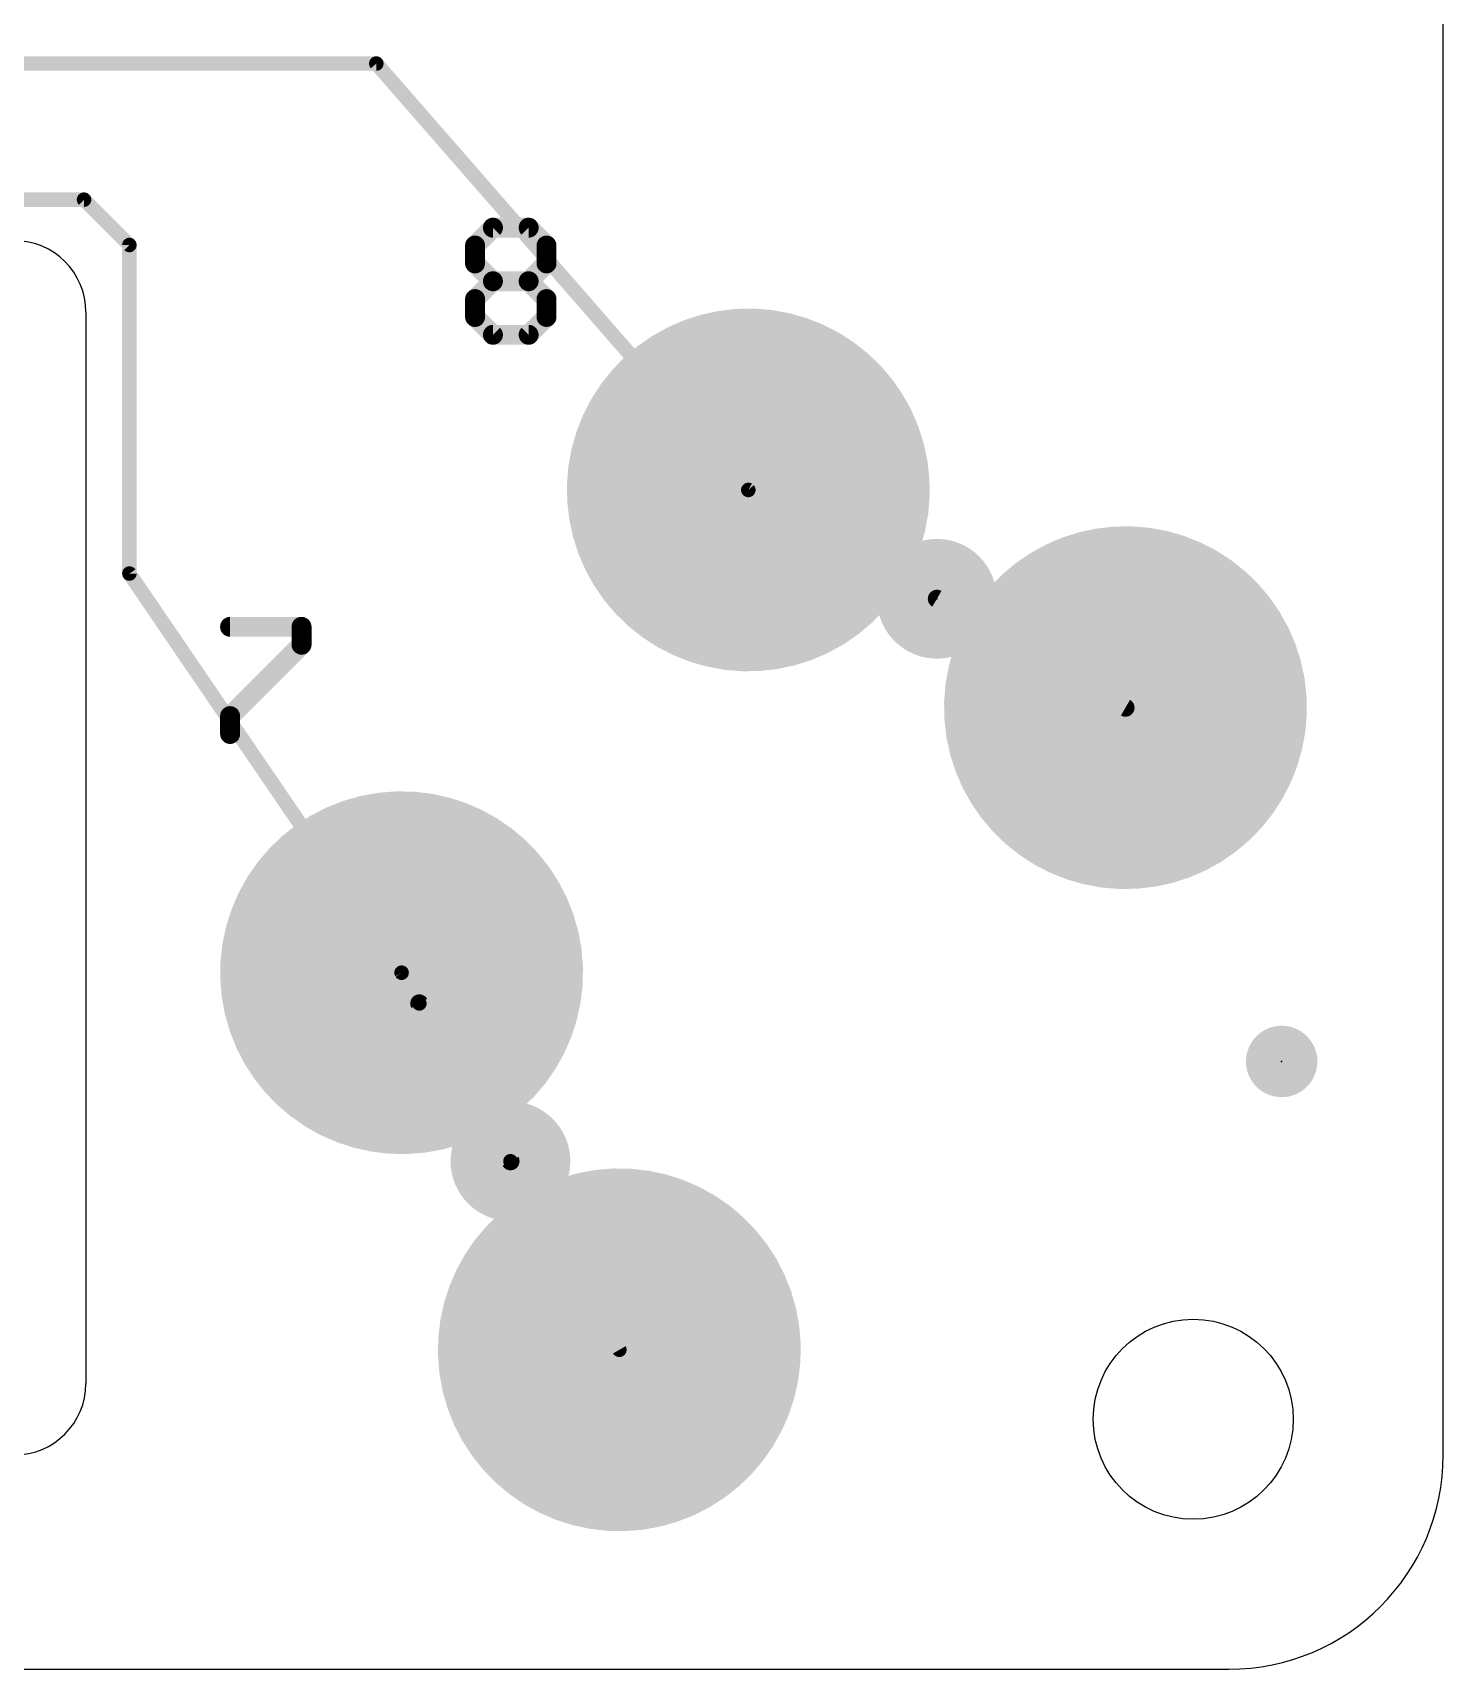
# Model space of a CAD drawing. Extents: x 0 to 70.9, y -1.3 to 55.2.
# Drawn here: x 45.26 to 65, y -1.27 to 21.64 of the extents above; entities that cross this region are included whole.
import ezdxf

# ---------------------------------------------------------------- set-up
doc = ezdxf.new("R2010")
doc.units = 0
for name, color, linetype in [('1', 12, 'CONTINUOUS'), ('17', 110, 'CONTINUOUS'), ('20', 40, 'CONTINUOUS'), ('21', 40, 'CONTINUOUS'), ('23', 40, 'CONTINUOUS')]:
    doc.layers.add(name, color=color, linetype=linetype)

# ---------------------------------------------------------------- blocks, each defined once
blk = doc.blocks.new('ROUNDP')
at = {"const_width": 0.5}
blk.add_lwpolyline([(0, -0.25, 1), (0, 0.25, 1), (0, -0.25)], format="xyb", dxfattribs=at)
blk = doc.blocks.new('PIE')
at = {"const_width": 0.5}
blk.add_lwpolyline([(0, -0.25, 1), (0, 0.25, 1), (0, -0.25)], format="xyb", dxfattribs=at)

msp = doc.modelspace()

# ---------------------------------------------------------------- linework, layer by layer
at = {"layer": '1'}
for points, const_width in [([(43.307, 21.209), (50.0654, 21.209)], 0.2032), ([(50.0654, 21.209), (55.2724, 15.24)], 0.2032), ([(43.688, 19.304), (45.974, 19.304)], 0.2032), ([(45.974, 19.304), (46.609, 18.669)], 0.2032), ([(46.609, 18.669), (46.609, 14.0696)], 0.2032), ([(55.2724, 15.24), (60.5516, 12.192)], 0.2032), ([(46.609, 14.0696), (50.419, 8.4816)], 0.2032), ([(57.912, 13.716), (60.5516, 12.192)], 0.254), ([(50.419, 8.4816), (50.6674, 8.0514)], 0.2032), ([(51.943, 5.842), (50.6674, 8.0514)], 0.254), ([(51.943, 5.842), (53.467, 3.2024)], 0.2032)]:
    msp.add_lwpolyline(points, dxfattribs=dict(at, const_width=const_width))
for points, const_width in [([(50.1036, 21.2424, 1), (50.0271, 21.1756)], 0.1016), ([(50.0654, 21.1582, 1), (50.0654, 21.2598)], 0.1016), ([(46.0099, 19.3399, 1), (45.9381, 19.2681)], 0.1016), ([(45.974, 19.2532, 1), (45.974, 19.3548)], 0.1016), ([(46.6598, 18.669, 1), (46.5582, 18.669)], 0.1016), ([(46.5731, 18.6331, 1), (46.6449, 18.7049)], 0.1016), ([(55.2978, 15.284, 1), (55.247, 15.196)], 0.1016), ([(55.2341, 15.2066, 1), (55.3106, 15.2734)], 0.1016), ([(46.651, 14.0983, 1), (46.567, 14.041)], 0.1016), ([(46.5582, 14.0696, 1), (46.6598, 14.0696)], 0.1016), ([(57.9438, 13.771, 1), (57.8802, 13.661)], 0.127), ([(60.5199, 12.137, 1), (60.5834, 12.247)], 0.127), ([(60.5262, 12.148, 1), (60.577, 12.236)], 0.1016), ([(50.463, 8.507, 1), (50.375, 8.4562)], 0.1016), ([(50.377, 8.453, 1), (50.461, 8.5103)], 0.1016), ([(50.7224, 8.0832, 1), (50.6124, 8.0197)], 0.127), ([(50.6234, 8.026, 1), (50.7114, 8.0768)], 0.1016), ([(51.888, 5.8102, 1), (51.998, 5.8738)], 0.127), ([(51.987, 5.8674, 1), (51.899, 5.8166)], 0.1016), ([(53.423, 3.177, 1), (53.511, 3.2278)], 0.1016)]:
    msp.add_lwpolyline(points, format="xyb", dxfattribs=dict(at, const_width=const_width))
at = {"layer": '20'}
for p, q in [((65, 1.73), (65, 52.23)), ((46, 17.73), (46, 2.73)), ((3, -1.27), (62, -1.27))]:
    msp.add_line(p, q, dxfattribs=at)
msp.add_circle((61.5, 2.23), 1.4, dxfattribs=at)
for centre, radius, start, end in [((45, 17.73), 1, 0, 90), ((45, 2.73), 1, 270, 0), ((62, 1.73), 3, 270, 0)]:
    msp.add_arc(centre, radius, start, end, dxfattribs=at)
at = {"layer": '21', "const_width": 0.2794}
for points in [[(51.4477, 18.6616), (51.6977, 18.9116)], [(51.6977, 18.9116), (52.1976, 18.9116)], [(52.1976, 18.9116), (52.4476, 18.6616)], [(51.4477, 18.4116), (51.4477, 18.6616)], [(52.4476, 18.6616), (52.4476, 18.4116)], [(51.6977, 18.1616), (51.4477, 18.4116)], [(52.4476, 18.4116), (52.1976, 18.1616)], [(51.4477, 17.9117), (51.6977, 18.1616)], [(51.6977, 18.1616), (52.1976, 18.1616)], [(52.1976, 18.1616), (52.4476, 17.9117)], [(51.4477, 17.6617), (51.4477, 17.9117)], [(52.4476, 17.9117), (52.4476, 17.6617)], [(51.6977, 17.4117), (51.4477, 17.6617)], [(52.4476, 17.6617), (52.1976, 17.4117)], [(52.1976, 17.4117), (51.6977, 17.4117)], [(48.0187, 13.3236), (49.0186, 13.3236)], [(49.0186, 13.3236), (49.0186, 13.0736)], [(49.0186, 13.0736), (48.0187, 12.0737)], [(48.0187, 12.0737), (48.0187, 11.8237)]]:
    msp.add_lwpolyline(points, dxfattribs=at)
at = {"layer": '21', "const_width": 0.1397}
for points in [[(51.6977, 18.9814, 1), (51.6977, 18.8417)], [(51.7471, 18.8622, 1), (51.6483, 18.961)], [(52.247, 18.961, 1), (52.1482, 18.8622)], [(52.1976, 18.8417, 1), (52.1976, 18.9814)], [(51.5176, 18.6616, 1), (51.3779, 18.6616)], [(52.5175, 18.6616, 1), (52.3778, 18.6616)], [(51.3983, 18.711, 1), (51.4971, 18.6122)], [(52.3982, 18.6122, 1), (52.497, 18.711)], [(51.4971, 18.461, 1), (51.3983, 18.3622)], [(51.3779, 18.4116, 1), (51.5176, 18.4116)], [(52.3778, 18.4116, 1), (52.5175, 18.4116)], [(52.497, 18.3622, 1), (52.3982, 18.461)], [(51.6977, 18.2315, 1), (51.6977, 18.0918)], [(51.7471, 18.1122, 1), (51.6483, 18.211)], [(51.6483, 18.1122, 1), (51.7471, 18.211)], [(52.247, 18.211, 1), (52.1482, 18.1122)], [(52.1482, 18.211, 1), (52.247, 18.1122)], [(52.1976, 18.0918, 1), (52.1976, 18.2315)], [(51.5176, 17.9117, 1), (51.3779, 17.9117)], [(51.3983, 17.9611, 1), (51.4971, 17.8623)], [(52.5175, 17.9117, 1), (52.3778, 17.9117)], [(52.3982, 17.8623, 1), (52.497, 17.9611)], [(51.4971, 17.7111, 1), (51.3983, 17.6123)], [(51.3779, 17.6617, 1), (51.5176, 17.6617)], [(52.3778, 17.6617, 1), (52.5175, 17.6617)], [(52.497, 17.6123, 1), (52.3982, 17.7111)], [(51.6977, 17.4815, 1), (51.6977, 17.3419)], [(51.6483, 17.3623, 1), (51.7471, 17.4611)], [(52.1482, 17.4611, 1), (52.247, 17.3623)], [(52.1976, 17.3419, 1), (52.1976, 17.4815)], [(48.0187, 13.3934, 1), (48.0187, 13.2537)], [(49.0885, 13.3236, 1), (48.9488, 13.3236)], [(49.0186, 13.2537, 1), (49.0186, 13.3934)], [(48.9488, 13.0736, 1), (49.0885, 13.0736)], [(49.068, 13.0242, 1), (48.9692, 13.123)], [(48.0886, 12.0737, 1), (47.9489, 12.0737)], [(47.9693, 12.1231, 1), (48.0681, 12.0243)], [(47.9489, 11.8237, 1), (48.0886, 11.8237)]]:
    msp.add_lwpolyline(points, format="xyb", dxfattribs=at)
at = {"layer": '23'}
for p in [(57.912, 13.716), (57.912, 13.716), (62.738, 7.239), (51.943, 5.842), (51.943, 5.842)]:
    msp.add_point(p, dxfattribs=at)

# ---------------------------------------------------------------- block references
at = {"layer": '1'}
msp.add_blockref('PIE', (62.738, 7.239), dxfattribs=at)
at = {"layer": '17'}
for p, xscale, yscale, rotation in [((55.2724, 15.24), 5.08, 5.08, 240), ((55.2724, 15.24), 5.08, 5.08, 240), ((60.5516, 12.192), 5.08, 5.08, 240), ((60.5516, 12.192), 5.08, 5.08, 240), ((57.912, 13.716), 1.6764, 1.6764, 90), ((57.912, 13.716), 1.6764, 1.6764, 90), ((50.419, 8.4816), 5.08, 5.08, 210), ((50.419, 8.4816), 5.08, 5.08, 210), ((53.467, 3.2024), 5.08, 5.08, 210), ((53.467, 3.2024), 5.08, 5.08, 210), ((51.943, 5.842), 1.6764, 1.6764, 90), ((51.943, 5.842), 1.6764, 1.6764, 90)]:
    msp.add_blockref('ROUNDP', p, dxfattribs=dict(at, xscale=xscale, yscale=yscale, rotation=rotation))

doc.saveas('drawing.dxf')
